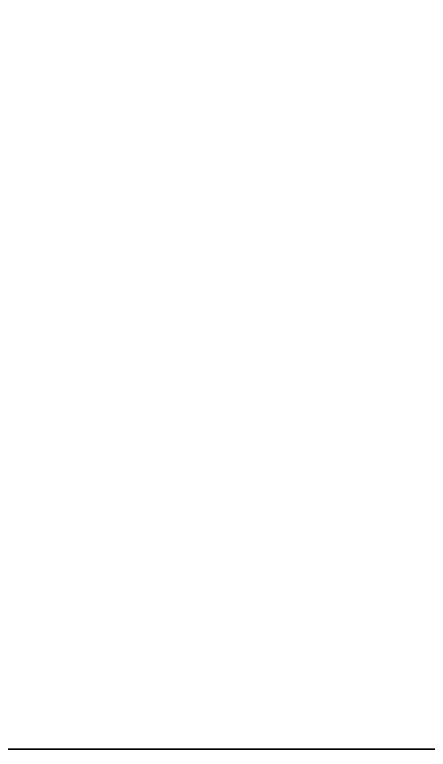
# Model space of a CAD drawing. Header units: inches. Extents: x -38100 to 38100, y 0 to 31750.
# Drawn here: x -38099.366 to -38098.733, y 5012.187 to 5013.313 of the extents above; entities that cross this region are included whole.
import ezdxf

# ---------------------------------------------------------------- set-up
doc = ezdxf.new("R2010")
doc.units = ezdxf.units.IN
doc.header["$LTSCALE"] = 65.185185
doc.header["$MEASUREMENT"] = 0
doc.layers.add('36', color=7, linetype='CONTINUOUS')
doc.layers.add('41', color=7, linetype='CONTINUOUS')

msp = doc.modelspace()

# ---------------------------------------------------------------- linework, layer by layer
at = {"layer": '36', "color": 7, "linetype": 'CONTINUOUS', "true_color": 0xa89b88}
for points in [[(-38100, 6350, -45720), (38100, 6350, -45720), (-38100, 0, -45720), (-38100, 6350, -45720)], [(38100, 6350, -45720), (38100, 0, -45720), (-38100, 0, -45720), (38100, 6350, -45720)]]:
    msp.add_3dface(points, dxfattribs=at)
at = {"layer": '41', "color": 7, "linetype": 'CONTINUOUS', "true_color": 0xa89b88}
for points in [[(38100, 5012.1866, 45577.4758), (38100, 5045.1468, 45584.4878), (-38100, 5012.1866, 45577.4758), (38100, 5012.1866, 45577.4758)], [(-38100, 5012.1866, 45577.4758), (38100, 5045.1468, 45584.4878), (-38100, 5045.1468, 45584.4878), (-38100, 5012.1866, 45577.4758)], [(-38100, 4979.2641, 45570.289), (38100, 5012.1866, 45577.4758), (-38100, 5012.1866, 45577.4758), (-38100, 4979.2641, 45570.289)]]:
    msp.add_3dface(points, dxfattribs=at)

doc.saveas('drawing.dxf')
